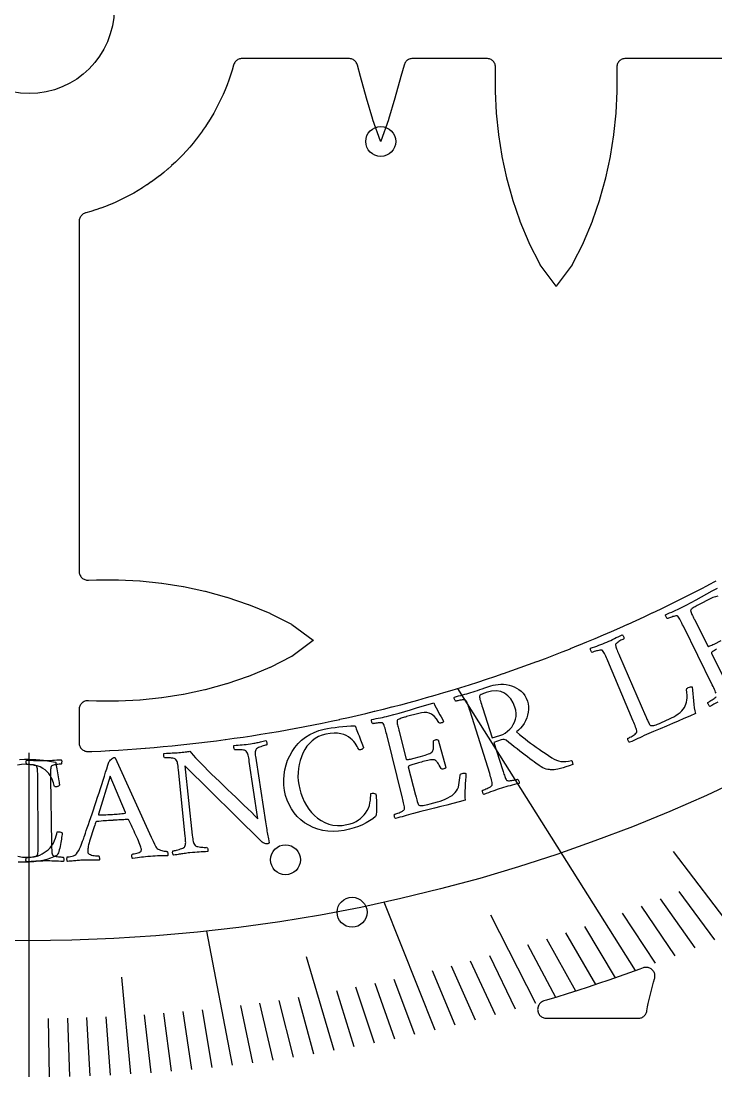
# Model space of a CAD drawing. Header units: millimetres. Extents: x -70 to 70, y -70 to 70.
# Drawn here: x -0.23 to 19.32, y -30.08 to -0.35 of the extents above; entities that cross this region are included whole.
import ezdxf

# ---------------------------------------------------------------- set-up
doc = ezdxf.new("R2010")
doc.units = ezdxf.units.MM
for name, color, linetype in [('CUT_INNER', 6, 'Continuous'), ('ENGRAVE', 7, 'Continuous'), ('ENGRAVE_FINE', 8, 'Continuous'), ('TEXT', 5, 'Continuous')]:
    doc.layers.add(name, color=color, linetype=linetype)

msp = doc.modelspace()

# ---------------------------------------------------------------- linework, layer by layer
at = {"layer": 'CUT_INNER'}
msp.add_lwpolyline([(34.499, -1.404), (16.7834, -1.404), (16.7581, -1.4053), (16.7332, -1.4091), (16.7087, -1.4154), (16.685, -1.4242), (16.6623, -1.4353), (16.6408, -1.4486), (16.6208, -1.464), (16.6025, -1.4814), (16.586, -1.5005), (16.5715, -1.5212), (16.5592, -1.5433), (16.5492, -1.5665), (16.5415, -1.5906), (16.5364, -1.6153), (16.5337, -1.6404), (16.5336, -1.6657), (16.5359, -1.715), (16.5361, -1.7207), (16.5366, -2.3252), (16.5364, -2.3314), (16.507, -2.9355), (16.5065, -2.942), (16.4456, -3.5458), (16.4447, -3.5525), (16.3504, -4.1561), (16.3491, -4.163), (16.2199, -4.7665), (16.2182, -4.7735), (16.0523, -5.3769), (16.0501, -5.384), (15.8448, -5.9871), (15.842, -5.9946), (15.5928, -6.5969), (15.5887, -6.6057), (15.2835, -7.2071), (15.2809, -7.2117), (15.278, -7.216), (14.8329, -7.8173), (14.8293, -7.8217), (14.8256, -7.8173), (14.3806, -7.216), (14.3776, -7.2117), (14.3751, -7.2071), (14.0698, -6.6057), (14.0657, -6.5969), (13.8165, -5.9946), (13.8137, -5.9871), (13.6084, -5.384), (13.6063, -5.3769), (13.4403, -4.7735), (13.4386, -4.7665), (13.3094, -4.163), (13.3081, -4.1561), (13.2138, -3.5525), (13.213, -3.5458), (13.152, -2.942), (13.1515, -2.9355), (13.1221, -2.3314), (13.122, -2.3252), (13.1224, -1.7207), (13.1226, -1.715), (13.1249, -1.6657), (13.1248, -1.6404), (13.1222, -1.6153), (13.117, -1.5906), (13.1094, -1.5665), (13.0993, -1.5433), (13.087, -1.5212), (13.0725, -1.5005), (13.056, -1.4814), (13.0377, -1.464), (13.0177, -1.4486), (12.9962, -1.4353), (12.9735, -1.4242), (12.9498, -1.4154), (12.9254, -1.4091), (12.9004, -1.4053), (12.8752, -1.404), (10.7908, -1.404), (10.7658, -1.4053), (10.741, -1.409), (10.7167, -1.4152), (10.6932, -1.4238), (10.6706, -1.4348), (10.6493, -1.4479), (10.6294, -1.4631), (10.6111, -1.4802), (10.5946, -1.4991), (10.5801, -1.5195), (10.5677, -1.5412), (10.5575, -1.5641), (10.5497, -1.5879), (10.4621, -1.9074), (10.2902, -2.518), (10.2899, -2.5193), (10.1123, -3.1255), (10.1099, -3.1326), (9.894, -3.7335), (9.8918, -3.7387), (9.8897, -3.7335), (9.6737, -3.1326), (9.6714, -3.1255), (9.4938, -2.5193), (9.4934, -2.518), (9.322, -1.909), (9.234, -1.5879), (9.2262, -1.5641), (9.216, -1.5412), (9.2036, -1.5195), (9.1891, -1.4991), (9.1726, -1.4802), (9.1543, -1.4631), (9.1344, -1.4479), (9.113, -1.4348), (9.0905, -1.4238), (9.067, -1.4152), (9.0427, -1.409), (9.0179, -1.4053), (8.9929, -1.404), (5.9929, -1.404), (5.9679, -1.4053), (5.9431, -1.409), (5.9189, -1.4152), (5.8954, -1.4238), (5.8728, -1.4347), (5.8515, -1.4479), (5.8316, -1.463), (5.8133, -1.4801), (5.7968, -1.499), (5.7822, -1.5194), (5.7698, -1.5411), (5.7597, -1.564), (5.7518, -1.5878), (5.7504, -1.5932), (5.7105, -1.7307), (5.7096, -1.7336), (5.6663, -1.8703), (5.6653, -1.8732), (5.6187, -2.0088), (5.6177, -2.0117), (5.5677, -2.1461), (5.5666, -2.1489), (5.5134, -2.282), (5.5122, -2.2849), (5.4557, -2.4167), (5.4545, -2.4195), (5.3947, -2.5498), (5.3934, -2.5526), (5.3305, -2.6815), (5.3292, -2.6842), (5.2631, -2.8115), (5.2617, -2.8142), (5.1925, -2.9398), (5.191, -2.9424), (5.1188, -3.0663), (5.1173, -3.069), (5.042, -3.191), (5.0404, -3.1936), (4.9622, -3.3138), (4.9605, -3.3164), (4.8794, -3.4346), (4.8776, -3.4371), (4.7936, -3.5533), (4.7918, -3.5558), (4.705, -3.6699), (4.7031, -3.6723), (4.6135, -3.7842), (4.6116, -3.7866), (4.5193, -3.8963), (4.5172, -3.8986), (4.4223, -4.006), (4.4202, -4.0083), (4.3226, -4.1134), (4.3205, -4.1156), (4.2204, -4.2182), (4.2182, -4.2204), (4.1156, -4.3205), (4.1134, -4.3226), (4.0083, -4.4202), (4.006, -4.4223), (3.8986, -4.5172), (3.8963, -4.5193), (3.7866, -4.6116), (3.7842, -4.6135), (3.6723, -4.7031), (3.6699, -4.705), (3.5558, -4.7918), (3.5533, -4.7936), (3.4371, -4.8776), (3.4346, -4.8794), (3.3164, -4.9605), (3.3138, -4.9622), (3.1936, -5.0404), (3.191, -5.042), (3.069, -5.1173), (3.0663, -5.1188), (2.9424, -5.191), (2.9398, -5.1925), (2.8142, -5.2617), (2.8115, -5.2631), (2.6842, -5.3292), (2.6815, -5.3305), (2.5526, -5.3934), (2.5498, -5.3947), (2.4195, -5.4545), (2.4167, -5.4557), (2.2849, -5.5122), (2.282, -5.5134), (2.1489, -5.5666), (2.1461, -5.5677), (2.0117, -5.6177), (2.0088, -5.6187), (1.8732, -5.6653), (1.8703, -5.6663), (1.7336, -5.7096), (1.7307, -5.7105), (1.5929, -5.7504), (1.5885, -5.7517), (1.5885, -5.7517), (1.5662, -5.7588), (1.5431, -5.7689), (1.521, -5.7812), (1.5004, -5.7957), (1.4813, -5.8122), (1.4639, -5.8305), (1.4485, -5.8505), (1.4352, -5.872), (1.4241, -5.8946), (1.4154, -5.9183), (1.4091, -5.9427), (1.4053, -5.9677), (1.404, -5.9929), (1.404, -15.8444), (1.4053, -15.8696), (1.4091, -15.8946), (1.4154, -15.9191), (1.4242, -15.9428), (1.4353, -15.9655), (1.4486, -15.9869), (1.464, -16.0069), (1.4814, -16.0253), (1.5005, -16.0418), (1.5212, -16.0563), (1.5433, -16.0686), (1.5665, -16.0786), (1.5906, -16.0862), (1.6153, -16.0914), (1.6404, -16.094), (1.6657, -16.0941), (1.8925, -16.0835), (1.8983, -16.0834), (2.5028, -16.0829), (2.5089, -16.0831), (3.113, -16.1124), (3.1195, -16.1129), (3.7234, -16.1739), (3.7301, -16.1748), (4.3337, -16.2691), (4.3406, -16.2703), (4.9441, -16.3995), (4.9511, -16.4012), (5.5544, -16.5672), (5.5616, -16.5694), (6.1647, -16.7747), (6.1722, -16.7775), (6.7744, -17.0267), (6.7832, -17.0307), (7.3847, -17.336), (7.3892, -17.3386), (7.3935, -17.3415), (7.9948, -17.7865), (7.9993, -17.7902), (7.9948, -17.7939), (7.3935, -18.2389), (7.3892, -18.2418), (7.3847, -18.2444), (6.7832, -18.5497), (6.7744, -18.5537), (6.1722, -18.8029), (6.1647, -18.8057), (5.5616, -19.011), (5.5544, -19.0132), (4.9511, -19.1792), (4.9441, -19.1809), (4.3406, -19.3101), (4.3337, -19.3113), (3.7301, -19.4056), (3.7234, -19.4065), (3.1195, -19.4675), (3.113, -19.468), (2.5089, -19.4973), (2.5028, -19.4975), (1.8983, -19.497), (1.8925, -19.4969), (1.6657, -19.4863), (1.6404, -19.4864), (1.6153, -19.489), (1.5906, -19.4942), (1.5665, -19.5018), (1.5433, -19.5118), (1.5212, -19.5241), (1.5005, -19.5386), (1.4814, -19.5551), (1.464, -19.5735), (1.4486, -19.5935), (1.4353, -19.6149), (1.4242, -19.6376), (1.4154, -19.6613), (1.4091, -19.6858), (1.4053, -19.7108), (1.404, -19.736), (1.404, -20.6701), (1.4053, -20.6952), (1.409, -20.72), (1.4153, -20.7444), (1.424, -20.768), (1.435, -20.7906), (1.4482, -20.812), (1.4635, -20.832), (1.4808, -20.8503), (1.4998, -20.8668), (1.5203, -20.8813), (1.5422, -20.8937), (1.5653, -20.9038), (1.5892, -20.9115), (1.6138, -20.9168), (1.6388, -20.9196), (1.664, -20.9199), (1.7603, -20.916), (1.7618, -20.9159), (2.0117, -20.9044), (2.0132, -20.9044), (2.263, -20.8913), (2.2645, -20.8912), (2.5142, -20.8767), (2.5158, -20.8766), (2.7654, -20.8605), (2.7669, -20.8604), (3.0164, -20.8427), (3.0179, -20.8426), (3.2673, -20.8235), (3.2689, -20.8233), (3.5181, -20.8026), (3.5196, -20.8025), (3.7688, -20.7803), (3.7703, -20.7801), (4.0193, -20.7564), (4.0208, -20.7562), (4.2697, -20.731), (4.2712, -20.7308), (4.5199, -20.704), (4.5214, -20.7038), (4.7699, -20.6755), (4.7714, -20.6753), (5.0198, -20.6455), (5.0213, -20.6453), (5.2694, -20.6139), (5.271, -20.6137), (5.5189, -20.5808), (5.5204, -20.5806), (5.7682, -20.5462), (5.7697, -20.5459), (6.0172, -20.51), (6.0187, -20.5098), (6.2661, -20.4723), (6.2676, -20.4721), (6.5146, -20.4331), (6.5161, -20.4329), (6.763, -20.3924), (6.7645, -20.3921), (7.0111, -20.3501), (7.0126, -20.3499), (7.2589, -20.3063), (7.2604, -20.3061), (7.5064, -20.261), (7.5079, -20.2608), (7.7537, -20.2142), (7.7552, -20.2139), (8.0007, -20.1659), (8.0022, -20.1656), (8.2473, -20.116), (8.2488, -20.1157), (8.4937, -20.0647), (8.4952, -20.0644), (8.7397, -20.0118), (8.7412, -20.0115), (8.9854, -19.9574), (8.9869, -19.9571), (9.2308, -19.9015), (9.2323, -19.9012), (9.4758, -19.8441), (9.4773, -19.8438), (9.7205, -19.7853), (9.722, -19.7849), (9.9648, -19.7249), (9.9663, -19.7245), (10.2087, -19.663), (10.2102, -19.6626), (10.4523, -19.5996), (10.4538, -19.5992), (10.6954, -19.5347), (10.6969, -19.5343), (10.9382, -19.4683), (10.9397, -19.4679), (11.1805, -19.4005), (11.182, -19.4), (11.4224, -19.3311), (11.4239, -19.3307), (11.6639, -19.2603), (11.6654, -19.2599), (11.905, -19.188), (11.9064, -19.1875), (12.1456, -19.1142), (12.147, -19.1137), (12.3857, -19.0389), (12.3872, -19.0385), (12.6254, -18.9622), (12.6268, -18.9617), (12.8646, -18.884), (12.866, -18.8835), (13.1033, -18.8043), (13.1048, -18.8038), (13.3415, -18.7232), (13.343, -18.7227), (13.5792, -18.6406), (13.5807, -18.6401), (13.8164, -18.5566), (13.8179, -18.556), (14.0531, -18.4711), (14.0546, -18.4705), (14.2893, -18.3841), (14.2907, -18.3836), (14.5249, -18.2957), (14.5263, -18.2952), (14.76, -18.2059), (14.7614, -18.2053), (14.9945, -18.1146), (14.9959, -18.114), (15.2285, -18.0218), (15.2299, -18.0213), (15.4618, -17.9277), (15.4633, -17.9271), (15.6946, -17.8321), (15.696, -17.8315), (15.9268, -17.7351), (15.9283, -17.7345), (16.1584, -17.6367), (16.1599, -17.636), (16.3894, -17.5368), (16.3909, -17.5362), (16.6198, -17.4355), (16.6212, -17.4349), (16.8496, -17.3328), (16.851, -17.3322), (17.0787, -17.2287), (17.0801, -17.2281), (17.3072, -17.1233), (17.3086, -17.1226), (17.535, -17.0164), (17.5364, -17.0157), (17.7622, -16.9081), (17.7636, -16.9074), (17.9887, -16.7984), (17.9901, -16.7977), (18.2145, -16.6873), (18.2159, -16.6866), (18.4396, -16.5749), (18.441, -16.5742), (18.6641, -16.461), (18.6654, -16.4603), (18.8878, -16.3458), (18.8892, -16.3451), (19.1108, -16.2292), (19.1122, -16.2285), (19.3331, -16.1113)], dxfattribs=at)
msp.add_lwpolyline([(14.4625, -27.9498), (14.4403, -27.9602), (14.4192, -27.9728), (14.3994, -27.9873), (14.3812, -28.0038), (14.3647, -28.0219), (14.35, -28.0416), (14.3373, -28.0627), (14.3268, -28.0849), (14.3184, -28.108), (14.3124, -28.1318), (14.3088, -28.1561), (14.3075, -28.1806), (14.3087, -28.2051), (14.3123, -28.2294), (14.3182, -28.2532), (14.3265, -28.2764), (14.3369, -28.2986), (14.3495, -28.3197), (14.3641, -28.3394), (14.3806, -28.3576), (14.3988, -28.3741), (14.4185, -28.3888), (14.4396, -28.4014), (14.4618, -28.4119), (14.4849, -28.4202), (14.5087, -28.4262), (14.533, -28.4298), (14.5575, -28.431), (17.1376, -28.431), (17.1612, -28.4299), (17.1847, -28.4265), (17.2078, -28.4209), (17.2302, -28.4132), (17.2518, -28.4034), (17.2723, -28.3916), (17.2917, -28.3778), (17.3096, -28.3623), (17.3261, -28.3452), (17.3408, -28.3266), (17.3537, -28.3067), (17.3646, -28.2857), (17.3735, -28.2637), (17.3803, -28.241), (17.3848, -28.2177), (17.4008, -28.1102), (17.4018, -28.1042), (17.4195, -28.0156), (17.4208, -28.0096), (17.57, -27.4142), (17.5716, -27.4082), (17.5987, -27.3189), (17.5986, -27.3188), (17.6039, -27.2997), (17.608, -27.2757), (17.6099, -27.2514), (17.6093, -27.2271), (17.6064, -27.2029), (17.6012, -27.1791), (17.5936, -27.1559), (17.5839, -27.1336), (17.572, -27.1123), (17.5581, -27.0923), (17.5423, -27.0737), (17.5248, -27.0568), (17.5057, -27.0417), (17.4852, -27.0284), (17.4636, -27.0173), (17.4409, -27.0083), (17.4175, -27.0015), (17.3935, -26.9971), (17.3693, -26.995), (17.3449, -26.9953), (17.3207, -26.9979), (17.2968, -27.0029), (17.2736, -27.0102), (17.1817, -27.044), (16.8923, -27.1486), (16.6024, -27.2513), (16.3117, -27.3523), (16.0205, -27.4515), (15.7287, -27.5489), (15.4363, -27.6445), (15.1433, -27.7383), (14.8497, -27.8304), (14.5556, -27.9206), (14.4857, -27.9415)], close=True, dxfattribs=at)
msp.add_circle((0, 0), 2.39, dxfattribs=at)
at = {"layer": 'ENGRAVE'}
for points in [[(17.0638, -27.0869), (12.0583, -19.1412)], [(0, -30.0798), (0, -20.9538)], [(11.4223, -28.7614), (9.9906, -25.1563)], [(5.7242, -29.752), (4.9978, -25.9764)]]:
    msp.add_lwpolyline(points, dxfattribs=at)
for centre, radius in [((0, 20.0601), 46.307), ((9.8918, -3.7395), 0.4212), ((7.2118, -23.9662), 0.4212), ((9.0852, -25.4437), 0.4212)]:
    msp.add_circle(centre, radius, dxfattribs=at)
at = {"layer": 'ENGRAVE_FINE'}
for points in [[(19.8513, -25.9827), (18.1347, -23.7359)], [(19.296, -26.2181), (18.2927, -24.8549)], [(18.7395, -26.4462), (17.7624, -25.0673)], [(14.2524, -28.0115), (12.9886, -25.5278)], [(17.6234, -26.8806), (16.6995, -25.4713)], [(18.182, -26.667), (17.2313, -25.2727)], [(16.5032, -27.286), (15.6336, -25.8482)], [(15.9418, -27.478), (15.0997, -26.0266)], [(14.8163, -27.8407), (14.0301, -26.3634)], [(15.3794, -27.6629), (14.5652, -26.1983)], [(8.5782, -29.3405), (7.8048, -26.6951)], [(13.6877, -28.1753), (12.9583, -26.6739)], [(12.5562, -28.4822), (11.8845, -26.9584)], [(13.1223, -28.3322), (12.4216, -26.8194)], [(2.8637, -29.998), (2.6033, -27.2705)], [(10.8545, -28.8908), (10.2707, -27.3371)], [(11.9896, -28.6252), (11.347, -27.091)], [(9.7173, -29.1292), (9.1931, -27.5578)], [(10.2861, -29.0134), (9.7321, -27.4506)], [(7.4376, -29.5251), (7.0343, -27.9243)], [(8.0081, -29.4362), (7.5744, -27.842)], [(9.148, -29.2382), (8.6538, -27.6588)], [(5.1525, -29.8144), (4.8721, -28.1918)], [(6.2956, -29.683), (5.9536, -28.0703)], [(6.8668, -29.6074), (6.4941, -28.0004)], [(0.5728, -30.0765), (0.5415, -28.4341)], [(1.1456, -30.0667), (1.0831, -28.425)], [(1.7184, -30.0504), (1.6246, -28.4099)], [(2.2911, -30.0274), (2.166, -28.3887)], [(3.4361, -29.9619), (3.2488, -28.3282)], [(4.0084, -29.9193), (3.79, -28.2888)], [(4.5805, -29.8701), (4.3311, -28.2433)]]:
    msp.add_lwpolyline(points, dxfattribs=at)
at = {"layer": 'TEXT'}
for points in [[(19.3285, -19.2772), (19.3162, -19.2429), (19.3004, -19.2061), (19.2824, -19.1673), (19.2634, -19.1271), (19.2435, -19.0856), (19.2225, -19.0426), (18.4102, -17.3901), (18.3889, -17.3472), (18.3681, -17.3057), (18.3476, -17.2655), (18.3274, -17.2266), (18.3076, -17.1907), (18.2879, -17.1593), (18.2683, -17.1325), (18.249, -17.1102), (18.2384, -17.1015), (18.2222, -17.0975), (18.2003, -17.0981), (18.1727, -17.1033), (18.1421, -17.1113), (18.1112, -17.1204), (18.0799, -17.1306), (18.0482, -17.1418), (18.0189, -17.1528), (17.9947, -17.1622), (17.9757, -17.17), (17.9617, -17.1763), (17.952, -17.1693), (17.9421, -17.1588), (17.932, -17.1447), (17.9216, -17.127), (17.9128, -17.1086), (17.9076, -17.0921), (17.906, -17.0775), (17.908, -17.0649), (17.9656, -17.0397), (18.0229, -17.0148), (18.0797, -16.9904), (18.1362, -16.9663), (18.192, -16.9421), (18.247, -16.9174), (18.3011, -16.892), (18.3543, -16.8661), (18.3543, -16.8661), (18.4872, -16.7988), (18.6256, -16.7262), (18.7696, -16.6483), (18.919, -16.565), (19.0704, -16.4799), (19.2204, -16.3966), (19.3689, -16.3151)], [(19.3808, -16.5478), (19.3092, -16.5606), (19.2372, -16.5836), (19.1645, -16.6167), (18.8492, -16.7797), (18.8356, -16.7868), (18.8175, -16.7965), (18.7947, -16.8089), (18.7674, -16.8239), (18.7384, -16.8403), (18.7108, -16.857), (18.6844, -16.8739), (18.6593, -16.891), (18.6381, -16.9076), (18.6233, -16.9228), (18.6148, -16.9366), (18.6128, -16.9491), (18.6184, -16.9729), (18.6267, -16.999), (18.6376, -17.0275), (18.6511, -17.0583), (18.6663, -17.0906), (18.6819, -17.1232), (18.6981, -17.1561), (18.7147, -17.1895), (18.7212, -17.2026), (18.7271, -17.2142), (18.7321, -17.2243), (18.7365, -17.2329), (19.0973, -17.951), (19.104, -17.9566), (19.1163, -17.9575), (19.1342, -17.9538), (19.1577, -17.9454), (19.1845, -17.934), (19.2125, -17.9214), (19.2417, -17.9075), (19.2721, -17.8924), (19.4695, -17.7915)], [(19.3392, -18.0391), (19.3089, -18.056), (19.2809, -18.0724), (19.2554, -18.088), (19.2323, -18.1031), (19.2137, -18.1172), (19.2019, -18.1301), (19.1968, -18.1418), (19.1984, -18.1523), (19.5671, -18.8862)], [(19.3769, -19.5301), (19.3231, -19.5596), (19.2678, -19.5888), (19.2112, -19.6177), (19.1531, -19.6462), (19.1416, -19.6401), (19.1309, -19.6299), (19.1211, -19.6157), (19.1121, -19.5973), (19.1049, -19.5782), (19.1003, -19.5613), (19.0985, -19.5469), (19.0994, -19.5348), (19.1139, -19.5274), (19.133, -19.5167), (19.1569, -19.5029), (19.1854, -19.4859), (19.2156, -19.4668), (19.2443, -19.4468), (19.2718, -19.4259), (19.2978, -19.4041), (19.3196, -19.3833), (19.3343, -19.3653)], [(-0.2765, -21.1427), (-0.128, -21.1361), (-0.128, -21.1361), (-0.0259, -21.1374), (0.0786, -21.1407), (0.1855, -21.1458), (0.2948, -21.1529), (0.4058, -21.163), (0.5176, -21.1772), (0.6304, -21.1955), (0.7442, -21.2179), (0.7452, -21.2236), (0.7483, -21.2405), (0.7534, -21.2687), (0.7606, -21.3082), (0.769, -21.3552), (0.7778, -21.4061), (0.7869, -21.4609), (0.7964, -21.5195), (0.8059, -21.5787), (0.8151, -21.6351), (0.824, -21.6887), (0.8326, -21.7396), (0.84, -21.7841), (0.8454, -21.8183), (0.8487, -21.8424), (0.8499, -21.8563), (0.8501, -21.8652), (0.846, -21.8741), (0.8376, -21.8831), (0.8249, -21.8922), (0.8098, -21.9002), (0.7941, -21.906), (0.7778, -21.9096), (0.761, -21.911), (0.7465, -21.9105), (0.7331, -21.9082), (0.7207, -21.9043), (0.7093, -21.8987), (0.7031, -21.8712), (0.6939, -21.8371), (0.6816, -21.7965), (0.6662, -21.7492), (0.6462, -21.6982), (0.6199, -21.6462), (0.5872, -21.5931), (0.5482, -21.539), (0.5015, -21.4864), (0.4457, -21.4381), (0.3808, -21.3939), (0.3068, -21.3538), (0.2221, -21.3205), (0.1248, -21.2968), (0.015, -21.2825), (-0.1074, -21.2775), (-0.2187, -21.2838), (-0.3249, -21.3034)], [(-0.3153, -23.8658), (-0.1858, -23.8885), (-0.0468, -23.8962), (0.0503, -23.8923), (0.1399, -23.8805), (0.2218, -23.8609), (0.2961, -23.8334), (0.3634, -23.8006), (0.4248, -23.765), (0.4802, -23.7266), (0.5296, -23.6855), (0.5891, -23.6256), (0.6395, -23.5625), (0.6807, -23.4962), (0.713, -23.4267), (0.7384, -23.3578), (0.7595, -23.2934), (0.7761, -23.2335), (0.7884, -23.1781), (0.825, -23.1763), (0.8602, -23.1811), (0.8938, -23.1926), (0.926, -23.2107), (0.9254, -23.23), (0.9231, -23.2571), (0.919, -23.292), (0.9131, -23.3346), (0.9059, -23.3821), (0.8979, -23.4316), (0.8891, -23.4829), (0.8795, -23.5363), (0.8691, -23.5891), (0.8581, -23.6388), (0.8465, -23.6856), (0.8342, -23.7293), (0.8218, -23.7676), (0.8098, -23.7982), (0.7981, -23.8211), (0.7869, -23.8362), (0.6949, -23.8833), (0.5965, -23.9242), (0.4916, -23.9589), (0.3803, -23.9873), (0.261, -24.0094), (0.1319, -24.0252), (-0.0068, -24.0345), (-0.1551, -24.0372), (-0.3137, -24.0294)]]:
    msp.add_lwpolyline(points, dxfattribs=at)
for points in [[(17.3451, -19.9109), (17.3471, -19.9154), (17.3495, -19.921), (17.3524, -19.9276), (17.3557, -19.9352), (17.3642, -19.9548), (17.3739, -19.9772), (17.3848, -20.0024), (17.397, -20.0304), (17.4097, -20.059), (17.4224, -20.0861), (17.435, -20.1118), (17.4477, -20.1359), (17.4597, -20.1566), (17.4705, -20.1717), (17.4802, -20.1814), (17.4887, -20.1855), (17.516, -20.1888), (17.5443, -20.1884), (17.5738, -20.1841), (17.6044, -20.176), (17.6395, -20.1638), (17.6829, -20.147), (17.7343, -20.1257), (17.7938, -20.0999), (18.019, -19.9993), (18.0769, -19.9712), (18.1361, -19.9385), (18.1966, -19.9012), (18.2583, -19.8593), (18.3162, -19.8146), (18.3655, -19.7693), (18.406, -19.7234), (18.4379, -19.6768), (18.4605, -19.6316), (18.4795, -19.582), (18.4948, -19.528), (18.5063, -19.4696), (18.5133, -19.4053), (18.5146, -19.334), (18.5104, -19.2555), (18.5005, -19.1698), (18.502, -19.1563), (18.51, -19.1433), (18.5244, -19.131), (18.5452, -19.1194), (18.5789, -19.1052), (18.608, -19.0969), (18.6326, -19.0944), (18.6525, -19.0977), (18.6624, -19.1924), (18.6721, -19.2901), (18.6816, -19.391), (18.6909, -19.495), (18.7013, -19.596), (18.7144, -19.6878), (18.7301, -19.7703), (18.7486, -19.8437), (18.5875, -19.9183), (18.4262, -19.9911), (18.2647, -20.062), (18.1029, -20.131), (17.936, -20.2015), (17.759, -20.2769), (17.5718, -20.357), (17.3744, -20.4417), (17.306, -20.4714), (17.2415, -20.5002), (17.181, -20.5281), (17.1243, -20.5552), (17.0689, -20.5817), (17.0122, -20.6077), (16.954, -20.6334), (16.8944, -20.6586), (16.8832, -20.6519), (16.8731, -20.6411), (16.8641, -20.6263), (16.8562, -20.6075), (16.85, -20.5879), (16.8465, -20.5709), (16.8454, -20.5564), (16.847, -20.5444), (16.8619, -20.5378), (16.8816, -20.5282), (16.9062, -20.5157), (16.9356, -20.5003), (16.9668, -20.4829), (16.9967, -20.4646), (17.0252, -20.4453), (17.0524, -20.425), (17.0753, -20.4055), (17.0911, -20.3883), (17.0996, -20.3736), (17.101, -20.3614), (17.0972, -20.3321), (17.0902, -20.3), (17.0798, -20.2651), (17.0661, -20.2275), (17.0504, -20.1877), (17.0337, -20.1465), (17.0161, -20.1039), (16.9976, -20.0599), (16.2792, -18.3644), (16.2604, -18.3203), (16.2419, -18.2777), (16.2237, -18.2364), (16.2058, -18.1965), (16.188, -18.1595), (16.1701, -18.1271), (16.1521, -18.0992), (16.134, -18.0758), (16.124, -18.0666), (16.108, -18.0617), (16.0861, -18.061), (16.0582, -18.0647), (16.0272, -18.071), (15.9958, -18.0783), (15.964, -18.0867), (15.9318, -18.0962), (15.9019, -18.1055), (15.8773, -18.1135), (15.8578, -18.1202), (15.8435, -18.1257), (15.8342, -18.1182), (15.8249, -18.1071), (15.8156, -18.0925), (15.8062, -18.0743), (15.7985, -18.0554), (15.7942, -18.0386), (15.7934, -18.024), (15.7961, -18.0115), (15.8551, -17.9896), (15.9136, -17.9679), (15.9717, -17.9467), (16.0294, -17.9258), (16.0866, -17.9048), (16.1428, -17.8832), (16.1983, -17.8609), (16.2529, -17.838), (16.3084, -17.8137), (16.3629, -17.7888), (16.4163, -17.7634), (16.4686, -17.7375), (16.5209, -17.7112), (16.5746, -17.6845), (16.6295, -17.6575), (16.6857, -17.6301), (16.6966, -17.6368), (16.7066, -17.6474), (16.7158, -17.6621), (16.7242, -17.6807), (16.7309, -17.7), (16.7351, -17.7169), (16.7367, -17.7313), (16.7358, -17.7432), (16.7219, -17.7497), (16.7036, -17.7592), (16.6808, -17.7715), (16.6535, -17.7867), (16.6245, -17.8035), (16.5969, -17.8206), (16.5705, -17.838), (16.5454, -17.8558), (16.5242, -17.8732), (16.5094, -17.8895), (16.5011, -17.9049), (16.4993, -17.9192), (16.5035, -17.9432), (16.5103, -17.9698), (16.5196, -17.9989), (16.5314, -18.0304), (16.545, -18.064), (16.5594, -18.0989), (16.5748, -18.1353), (16.591, -18.173), (16.5936, -18.1791), (16.5963, -18.1852), (16.5989, -18.1913), (16.6015, -18.1974), (16.6042, -18.2034), (16.6068, -18.2095), (16.6095, -18.2156), (16.6121, -18.2217)], [(12.9863, -19.0685), (13.0536, -19.0493), (13.1239, -19.0354), (13.1971, -19.0268), (13.2732, -19.0234), (13.3504, -19.0257), (13.4267, -19.034), (13.5021, -19.0483), (13.5766, -19.0687), (13.6489, -19.0957), (13.7174, -19.1301), (13.7822, -19.1719), (13.8433, -19.221), (13.899, -19.2782), (13.9477, -19.344), (13.9894, -19.4184), (14.0239, -19.5014), (14.0446, -19.5755), (14.055, -19.652), (14.0551, -19.731), (14.0449, -19.8125), (14.0258, -19.8941), (13.9994, -19.9735), (13.9659, -20.0507), (13.925, -20.1257), (13.8785, -20.196), (13.828, -20.2595), (13.7736, -20.3161), (13.7152, -20.3656), (13.7984, -20.4356), (13.8794, -20.5021), (13.9584, -20.5652), (14.0352, -20.6249), (14.1115, -20.6824), (14.189, -20.7393), (14.2675, -20.7953), (14.3472, -20.8506), (14.4298, -20.9069), (14.5171, -20.9658), (14.6091, -21.0273), (14.7059, -21.0914), (14.7705, -21.1298), (14.8344, -21.1602), (14.8976, -21.1826), (14.9601, -21.197), (15.0253, -21.2029), (15.0966, -21.2001), (15.174, -21.1885), (15.2575, -21.168), (15.2681, -21.1755), (15.2769, -21.1879), (15.2838, -21.205), (15.2889, -21.227), (15.2926, -21.2489), (15.295, -21.2659), (15.2962, -21.2781), (15.2962, -21.2855), (15.1968, -21.3211), (15.1053, -21.3515), (15.0218, -21.3767), (14.9464, -21.3968), (14.8795, -21.4122), (14.8215, -21.4234), (14.7726, -21.4305), (14.7326, -21.4334), (14.7059, -21.4322), (14.6742, -21.4301), (14.6374, -21.4271), (14.5956, -21.4233), (14.5503, -21.4154), (14.5031, -21.4002), (14.454, -21.3777), (14.403, -21.348), (14.3805, -21.3327), (14.3501, -21.3114), (14.3117, -21.2842), (14.2653, -21.2508), (14.2125, -21.2124), (14.1549, -21.1698), (14.0924, -21.1229), (14.0251, -21.0718), (13.9543, -21.0177), (13.8812, -20.9616), (13.806, -20.9035), (13.7285, -20.8435), (13.6507, -20.7827), (13.5744, -20.7222), (13.4995, -20.662), (13.4261, -20.6021), (13.3986, -20.5868), (13.366, -20.5801), (13.3281, -20.5821), (13.2851, -20.5927), (13.0732, -20.6613), (13.3189, -21.4265), (13.3209, -21.4328), (13.3229, -21.4391), (13.3249, -21.4454), (13.327, -21.4517), (13.329, -21.458), (13.331, -21.4643), (13.333, -21.4707), (13.3351, -21.477), (13.3477, -21.5159), (13.36, -21.553), (13.3721, -21.5881), (13.3837, -21.6213), (13.3955, -21.6519), (13.4076, -21.6792), (13.4202, -21.7031), (13.4331, -21.7237), (13.4439, -21.7316), (13.4609, -21.7368), (13.4841, -21.7395), (13.5136, -21.7396), (13.5465, -21.7375), (13.58, -21.7337), (13.6142, -21.7282), (13.6491, -21.7211), (13.6814, -21.7135), (13.7082, -21.7069), (13.7294, -21.7013), (13.745, -21.6966), (13.754, -21.7047), (13.7627, -21.7163), (13.7711, -21.7316), (13.7792, -21.7504), (13.7855, -21.7698), (13.7883, -21.7869), (13.7877, -21.8017), (13.7836, -21.814), (13.7188, -21.8308), (13.6554, -21.8473), (13.5934, -21.8635), (13.5328, -21.8795), (13.4726, -21.8958), (13.4119, -21.9131), (13.3506, -21.9314), (13.2887, -21.9506), (13.2284, -21.97), (13.1679, -21.9903), (13.1071, -22.0115), (13.0459, -22.0335), (12.9843, -22.0562), (12.9222, -22.0792), (12.8597, -22.1025), (12.7966, -22.1261), (12.7861, -22.1183), (12.7772, -22.1066), (12.7696, -22.091), (12.7636, -22.0715), (12.7594, -22.0515), (12.7575, -22.0342), (12.758, -22.0196), (12.7607, -22.0078), (12.7761, -22.0027), (12.7967, -21.9951), (12.8224, -21.9852), (12.8532, -21.9727), (12.886, -21.9585), (12.9175, -21.9432), (12.9478, -21.9268), (12.9769, -21.9093), (13.0016, -21.8921), (13.019, -21.8766), (13.0289, -21.8628), (13.0315, -21.8507), (13.0307, -21.8212), (13.0268, -21.7886), (13.0199, -21.7529), (13.01, -21.7141), (12.9982, -21.6729), (12.9857, -21.6303), (12.9724, -21.5862), (12.9583, -21.5405), (12.4066, -19.7837), (12.3923, -19.738), (12.378, -19.6938), (12.364, -19.6509), (12.3501, -19.6094), (12.336, -19.5708), (12.3214, -19.5368), (12.3063, -19.5073), (12.2906, -19.4822), (12.2815, -19.4721), (12.2661, -19.4656), (12.2443, -19.4628), (12.2163, -19.4637), (12.1849, -19.4668), (12.1533, -19.4709), (12.1215, -19.476), (12.0893, -19.4819), (12.0596, -19.4879), (12.0349, -19.4933), (12.0152, -19.498), (12.0006, -19.502), (11.9921, -19.4936), (11.9839, -19.4817), (11.9761, -19.4662), (11.9685, -19.4471), (11.9627, -19.4275), (11.9602, -19.4104), (11.9608, -19.3958), (11.9647, -19.3837), (12.0254, -19.3677), (12.0854, -19.3521), (12.1447, -19.3368), (12.2033, -19.3221), (12.2614, -19.3071), (12.3189, -19.2913), (12.3759, -19.2747), (12.4323, -19.2573), (12.4916, -19.2382), (12.5529, -19.2178), (12.6162, -19.1961), (12.6816, -19.173), (12.7505, -19.1486), (12.8242, -19.1231), (12.9028, -19.0964), (12.9863, -19.0685)], [(13.6687, -19.6676), (13.616, -19.543), (13.5502, -19.4363), (13.4713, -19.3475), (13.3793, -19.2765), (13.273, -19.2289), (13.1508, -19.2103), (13.0126, -19.2206), (12.8583, -19.2595), (12.8379, -19.2664), (12.8129, -19.2754), (12.7834, -19.2865), (12.7492, -19.2996), (12.7171, -19.3141), (12.6938, -19.3291), (12.6793, -19.3448), (12.6736, -19.3612), (12.6735, -19.3857), (12.6773, -19.4162), (12.685, -19.4527), (12.6966, -19.4952), (12.7103, -19.5408), (12.7243, -19.5866), (12.7386, -19.6326), (12.7533, -19.6788), (13.0327, -20.5352), (13.248, -20.4654), (13.3242, -20.4353), (13.3955, -20.3966), (13.4618, -20.3491), (13.5231, -20.293), (13.5774, -20.2299), (13.6226, -20.1616), (13.6587, -20.0881), (13.6857, -20.0095), (13.7015, -19.9272), (13.7039, -19.8428), (13.6929, -19.7563), (13.6687, -19.6676)], [(10.1162, -19.9159), (10.2604, -19.8783), (10.411, -19.8368), (10.5682, -19.7911), (10.7319, -19.7413), (10.8979, -19.6902), (11.0621, -19.6405), (11.2245, -19.5923), (11.3851, -19.5457), (11.4181, -19.6195), (11.4518, -19.6896), (11.4861, -19.7561), (11.521, -19.819), (11.5562, -19.8806), (11.5913, -19.9435), (11.6262, -20.0075), (11.6609, -20.0727), (11.6516, -20.0855), (11.6379, -20.0966), (11.6198, -20.1062), (11.5974, -20.1141), (11.5733, -20.119), (11.5542, -20.1185), (11.5403, -20.1124), (11.5314, -20.1009), (11.4627, -19.9974), (11.3941, -19.9186), (11.3254, -19.8644), (11.2568, -19.8347), (11.1869, -19.8223), (11.1142, -19.8197), (11.0389, -19.8268), (10.9609, -19.8438), (10.6182, -19.9363), (10.6035, -19.9404), (10.5837, -19.9461), (10.5588, -19.9533), (10.5289, -19.9622), (10.4971, -19.9721), (10.4666, -19.9826), (10.4372, -19.9935), (10.4091, -20.005), (10.3848, -20.0167), (10.3671, -20.0284), (10.3559, -20.0401), (10.3513, -20.0518), (10.3517, -20.0762), (10.3543, -20.1035), (10.3589, -20.1337), (10.3656, -20.1667), (10.3736, -20.2014), (10.382, -20.2366), (10.3908, -20.2722), (10.3999, -20.3084), (10.4036, -20.3225), (10.4068, -20.3351), (10.4096, -20.346), (10.4121, -20.3554), (10.6126, -21.1337), (10.618, -21.1405), (10.6298, -21.144), (10.6481, -21.1442), (10.6728, -21.1409), (10.7014, -21.1355), (10.7314, -21.1291), (10.7629, -21.1217), (10.7958, -21.1134), (11.0101, -21.0566), (11.0793, -21.0375), (11.1401, -21.0193), (11.1925, -21.0022), (11.2364, -20.9862), (11.2729, -20.9702), (11.3033, -20.953), (11.3273, -20.9346), (11.3452, -20.915), (11.3583, -20.8934), (11.3683, -20.8685), (11.3751, -20.8406), (11.3788, -20.8094), (11.3805, -20.774), (11.3812, -20.7332), (11.3808, -20.6868), (11.3795, -20.635), (11.3811, -20.6206), (11.3899, -20.6081), (11.406, -20.5975), (11.4293, -20.589), (11.4528, -20.5838), (11.4734, -20.5823), (11.4911, -20.5845), (11.5059, -20.5903), (11.7272, -21.3721), (11.7187, -21.3825), (11.7054, -21.392), (11.6872, -21.4006), (11.6642, -21.4082), (11.6407, -21.4128), (11.6209, -21.4124), (11.6048, -21.4068), (11.5924, -21.3963), (11.5628, -21.3448), (11.5368, -21.3012), (11.5145, -21.2654), (11.4958, -21.2376), (11.4797, -21.2157), (11.4654, -21.1979), (11.4528, -21.1842), (11.442, -21.1746), (11.4316, -21.1676), (11.4208, -21.1616), (11.4093, -21.1566), (11.3973, -21.1526), (11.3812, -21.1486), (11.3587, -21.1478), (11.3296, -21.1502), (11.2941, -21.1558), (11.2545, -21.1635), (11.2132, -21.1722), (11.1702, -21.1819), (11.1255, -21.1925), (11.0806, -21.2036), (11.0371, -21.2145), (10.995, -21.2253), (10.9542, -21.236), (10.926, -21.2437), (10.8959, -21.252), (10.864, -21.2611), (10.8304, -21.271), (10.7971, -21.2811), (10.7663, -21.2911), (10.738, -21.301), (10.7123, -21.3109), (10.6912, -21.3207), (10.6769, -21.3308), (10.6694, -21.3412), (10.6687, -21.3517), (10.8737, -22.1471), (10.8749, -22.1519), (10.8764, -22.1578), (10.8782, -22.1648), (10.8803, -22.1728), (10.8887, -22.2048), (10.8984, -22.2411), (10.9096, -22.2815), (10.9221, -22.3262), (10.9349, -22.3676), (10.9471, -22.3984), (10.9585, -22.4185), (10.9692, -22.428), (10.9956, -22.4356), (11.0236, -22.4396), (11.0534, -22.44), (11.0849, -22.4368), (11.1215, -22.4302), (11.1669, -22.4204), (11.221, -22.4074), (11.2839, -22.3912), (11.4875, -22.3366), (11.5624, -22.3142), (11.6358, -22.2881), (11.7075, -22.2583), (11.7776, -22.2248), (11.8425, -22.1889), (11.899, -22.1518), (11.9469, -22.1136), (11.9863, -22.0743), (12.0237, -22.0279), (12.0537, -21.9764), (12.0763, -21.9198), (12.0916, -21.8581), (12.1025, -21.7928), (12.1122, -21.7252), (12.1205, -21.6554), (12.1275, -21.5833), (12.1312, -21.5702), (12.1411, -21.5587), (12.1572, -21.5488), (12.1796, -21.5405), (12.2151, -21.5319), (12.2452, -21.5282), (12.2698, -21.5296), (12.289, -21.536), (12.284, -21.631), (12.2782, -21.729), (12.2718, -21.8302), (12.2646, -21.9343), (12.2591, -22.0357), (12.2576, -22.1284), (12.2603, -22.2124), (12.267, -22.2878), (12.0963, -22.3363), (11.9255, -22.3829), (11.7549, -22.4276), (11.5843, -22.4704), (11.4085, -22.5139), (11.2218, -22.5607), (11.0244, -22.6104), (10.8161, -22.6631), (10.7439, -22.6818), (10.6758, -22.7001), (10.6116, -22.7182), (10.5514, -22.7361), (10.4925, -22.7536), (10.4323, -22.7704), (10.3709, -22.7866), (10.3081, -22.8022), (10.2981, -22.7938), (10.2898, -22.7816), (10.2832, -22.7656), (10.2783, -22.7457), (10.2753, -22.7255), (10.2745, -22.7081), (10.2757, -22.6936), (10.2792, -22.682), (10.2949, -22.6778), (10.3159, -22.6714), (10.3421, -22.6629), (10.3736, -22.6523), (10.4071, -22.6401), (10.4395, -22.6266), (10.4707, -22.612), (10.5007, -22.5962), (10.5264, -22.5805), (10.5447, -22.5661), (10.5554, -22.5529), (10.5587, -22.541), (10.5596, -22.5115), (10.5576, -22.4787), (10.5528, -22.4426), (10.5452, -22.4033), (10.5359, -22.3615), (10.5258, -22.3182), (10.5151, -22.2734), (10.5038, -22.227), (10.0599, -20.4399), (10.0482, -20.3935), (10.0366, -20.3485), (10.0251, -20.3048), (10.0136, -20.2626), (10.0018, -20.2233), (9.9892, -20.1885), (9.9758, -20.1581), (9.9616, -20.1322), (9.9531, -20.1215), (9.9381, -20.1141), (9.9166, -20.1101), (9.8885, -20.1093), (9.8569, -20.1107), (9.8247, -20.113), (9.792, -20.1163), (9.7587, -20.1206), (9.7277, -20.1251), (9.7021, -20.1292), (9.6818, -20.1328), (9.6669, -20.136), (9.6589, -20.1271), (9.6514, -20.1147), (9.6445, -20.0988), (9.6381, -20.0793), (9.6334, -20.0594), (9.6319, -20.0422), (9.6334, -20.0277), (9.638, -20.0158), (9.6996, -20.0033), (9.7608, -19.9911), (9.8216, -19.9793), (9.8818, -19.9677), (9.9415, -19.9559), (10.0005, -19.9433), (10.0587, -19.93), (10.1162, -19.9159)], [(8.2986, -20.2918), (8.3989, -20.2722), (8.5018, -20.254), (8.6075, -20.2372), (8.716, -20.2218), (8.8266, -20.209), (8.939, -20.2), (9.0532, -20.1949), (9.1691, -20.1936), (9.1713, -20.1989), (9.1778, -20.2148), (9.1886, -20.2414), (9.2037, -20.2785), (9.2215, -20.3229), (9.2405, -20.3709), (9.2606, -20.4226), (9.2819, -20.4781), (9.3033, -20.5341), (9.3238, -20.5874), (9.3435, -20.6381), (9.3623, -20.6861), (9.3787, -20.7281), (9.391, -20.7606), (9.3991, -20.7835), (9.4031, -20.7968), (9.4051, -20.8054), (9.4029, -20.815), (9.3966, -20.8255), (9.386, -20.837), (9.3729, -20.848), (9.3587, -20.8569), (9.3435, -20.8637), (9.3273, -20.8686), (9.313, -20.871), (9.2994, -20.8715), (9.2865, -20.8702), (9.2742, -20.867), (9.2625, -20.8414), (9.2465, -20.8099), (9.2261, -20.7727), (9.2015, -20.7296), (9.1715, -20.6837), (9.135, -20.6382), (9.0922, -20.5929), (9.0429, -20.5479), (8.9865, -20.506), (8.922, -20.4701), (8.8494, -20.4401), (8.7688, -20.416), (8.679, -20.4007), (8.579, -20.3974), (8.4686, -20.4058), (8.3478, -20.426), (8.24, -20.4549), (8.1401, -20.4958), (8.0478, -20.5487), (7.963, -20.6137), (7.8861, -20.6885), (7.8171, -20.7712), (7.7561, -20.8618), (7.7031, -20.9603), (7.6582, -21.0644), (7.6219, -21.1719), (7.5941, -21.2828), (7.575, -21.3972), (7.5644, -21.5126), (7.5625, -21.6267), (7.5693, -21.7394), (7.5849, -21.8509), (7.6114, -21.9734), (7.646, -22.0934), (7.6889, -22.2107), (7.7401, -22.3254), (7.7993, -22.435), (7.8665, -22.5373), (7.9415, -22.6322), (8.0244, -22.7196), (8.1149, -22.7975), (8.2126, -22.8637), (8.3175, -22.9183), (8.4295, -22.9611), (8.5483, -22.9899), (8.6734, -23.0022), (8.8049, -22.9979), (8.9425, -22.977), (9.0368, -22.9533), (9.1221, -22.9235), (9.1983, -22.8875), (9.2653, -22.8454), (9.3245, -22.7995), (9.3773, -22.7521), (9.4237, -22.7032), (9.4636, -22.6528), (9.5096, -22.5821), (9.546, -22.51), (9.5729, -22.4367), (9.5902, -22.362), (9.6011, -22.2894), (9.6085, -22.2221), (9.6125, -22.16), (9.6132, -22.1032), (9.6487, -22.094), (9.6841, -22.0915), (9.7194, -22.0959), (9.7546, -22.107), (9.758, -22.1261), (9.7612, -22.1531), (9.7644, -22.188), (9.7673, -22.231), (9.77, -22.2789), (9.7723, -22.329), (9.7742, -22.3811), (9.7757, -22.4352), (9.7763, -22.489), (9.7757, -22.54), (9.7739, -22.5881), (9.7708, -22.6334), (9.7665, -22.6735), (9.7609, -22.7059), (9.7542, -22.7306), (9.7463, -22.7477), (9.6659, -22.8126), (9.5779, -22.8728), (9.4823, -22.9282), (9.3792, -22.9788), (9.2669, -23.0249), (9.1439, -23.0667), (9.01, -23.1041), (8.8654, -23.1372), (8.7085, -23.1619), (8.5554, -23.1709), (8.4063, -23.1643), (8.2613, -23.1421), (8.1221, -23.1059), (7.9903, -23.0572), (7.8661, -22.9962), (7.7495, -22.9228), (7.6416, -22.8387), (7.5438, -22.7453), (7.4561, -22.6427), (7.3784, -22.531), (7.3118, -22.4116), (7.2574, -22.2858), (7.2152, -22.1537), (7.1851, -22.0154), (7.1664, -21.8664), (7.1615, -21.7198), (7.1703, -21.5756), (7.1926, -21.4338), (7.2273, -21.296), (7.2732, -21.1637), (7.3302, -21.0368), (7.3983, -20.9154), (7.477, -20.8013), (7.5658, -20.6967), (7.6648, -20.6014), (7.774, -20.5153), (7.8925, -20.4403), (8.0193, -20.3781), (8.1547, -20.3286), (8.2986, -20.2918)], [(4.2123, -20.947), (4.2581, -20.9423), (4.3033, -20.9376), (4.3481, -20.9329), (4.3923, -20.9282), (4.4333, -20.9235), (4.4685, -20.9188), (4.4979, -20.9142), (4.5215, -20.9097), (4.5638, -20.9613), (4.6167, -21.0224), (4.6805, -21.0926), (4.7551, -21.1721), (4.8386, -21.259), (4.929, -21.3513), (5.0263, -21.449), (5.1307, -21.552), (5.2398, -21.6585), (5.3513, -21.7663), (5.4651, -21.8756), (5.5813, -21.9863), (5.6982, -22.0972), (5.8139, -22.2072), (5.9284, -22.3162), (6.0417, -22.4244), (6.1509, -22.5296), (6.2533, -22.6298), (6.3487, -22.7249), (6.4371, -22.8151), (6.1945, -21.1994), (6.1861, -21.1457), (6.1782, -21.098), (6.1706, -21.0565), (6.1634, -21.021), (6.1547, -20.9896), (6.1425, -20.9605), (6.127, -20.9335), (6.1081, -20.9087), (6.097, -20.8993), (6.0798, -20.8911), (6.0563, -20.8842), (6.0267, -20.8784), (5.9935, -20.8737), (5.9598, -20.8703), (5.9255, -20.868), (5.8906, -20.8669), (5.8576, -20.8668), (5.8293, -20.8673), (5.8056, -20.8686), (5.7866, -20.8706), (5.7777, -20.8595), (5.7708, -20.8455), (5.7659, -20.8288), (5.763, -20.8093), (5.7615, -20.7898), (5.7606, -20.7734), (5.7605, -20.7599), (5.761, -20.7494), (5.8208, -20.7432), (5.8788, -20.7376), (5.9351, -20.7324), (5.9896, -20.7276), (6.0448, -20.7224), (6.1032, -20.7158), (6.165, -20.7077), (6.2299, -20.6983), (6.2755, -20.6911), (6.3167, -20.6844), (6.3534, -20.678), (6.3856, -20.6719), (6.4158, -20.6659), (6.4465, -20.6596), (6.4776, -20.6528), (6.5093, -20.6457), (6.5428, -20.638), (6.5797, -20.6299), (6.62, -20.6211), (6.6636, -20.6117), (6.6691, -20.6209), (6.6745, -20.6323), (6.6797, -20.646), (6.6847, -20.662), (6.6883, -20.6793), (6.6894, -20.697), (6.6878, -20.7152), (6.6836, -20.7337), (6.6682, -20.7368), (6.647, -20.742), (6.62, -20.7491), (6.5871, -20.7584), (6.5519, -20.7692), (6.5176, -20.7813), (6.4843, -20.7945), (6.452, -20.809), (6.4233, -20.824), (6.401, -20.8388), (6.3852, -20.8535), (6.3756, -20.8679), (6.3664, -20.8948), (6.3606, -20.9228), (6.3582, -20.9519), (6.3591, -20.9822), (6.3626, -21.0169), (6.3678, -21.0591), (6.3747, -21.1088), (6.3833, -21.1661), (6.6515, -22.8986), (6.6607, -22.9578), (6.6693, -23.0131), (6.6773, -23.0647), (6.6846, -23.1124), (6.6918, -23.1578), (6.6991, -23.2023), (6.7066, -23.246), (6.7142, -23.2888), (6.7223, -23.3329), (6.7313, -23.3805), (6.741, -23.4317), (6.7516, -23.4863), (6.7495, -23.4947), (6.745, -23.5019), (6.7379, -23.5077), (6.7283, -23.5123), (6.7183, -23.5158), (6.7099, -23.5184), (6.7031, -23.5203), (6.6979, -23.5214), (6.6872, -23.5217), (6.6731, -23.5196), (6.6555, -23.5153), (6.6345, -23.5088), (6.6109, -23.499), (6.5859, -23.4849), (6.5594, -23.4666), (6.5315, -23.444), (4.3834, -21.3243), (4.59, -23.274), (4.5961, -23.3279), (4.6024, -23.3754), (4.6088, -23.4165), (4.6155, -23.4512), (4.6236, -23.4818), (4.6347, -23.5107), (4.6487, -23.538), (4.6657, -23.5635), (4.6767, -23.5733), (4.6941, -23.5821), (4.7179, -23.59), (4.7481, -23.5968), (4.7821, -23.6027), (4.817, -23.6076), (4.853, -23.6115), (4.89, -23.6145), (4.925, -23.6164), (4.9552, -23.6171), (4.9804, -23.6168), (5.0007, -23.6153), (5.0099, -23.6264), (5.0171, -23.6401), (5.0224, -23.6561), (5.0256, -23.6746), (5.0272, -23.6933), (5.0274, -23.71), (5.0263, -23.7246), (5.0237, -23.7371), (4.9595, -23.7401), (4.8976, -23.743), (4.8379, -23.7459), (4.7805, -23.7488), (4.7223, -23.7521), (4.6603, -23.7567), (4.5945, -23.7624), (4.5248, -23.7692), (4.4774, -23.7744), (4.4337, -23.7797), (4.3937, -23.7851), (4.3574, -23.7906), (4.3232, -23.7962), (4.2895, -23.8018), (4.2564, -23.8072), (4.2239, -23.8126), (4.1892, -23.8181), (4.1498, -23.8241), (4.1057, -23.8304), (4.0567, -23.8372), (4.0516, -23.8277), (4.0468, -23.816), (4.0424, -23.8019), (4.0384, -23.7857), (4.0359, -23.7682), (4.0363, -23.7504), (4.0394, -23.7324), (4.0453, -23.7141), (4.0617, -23.7119), (4.0842, -23.7077), (4.1126, -23.7016), (4.1471, -23.6935), (4.1843, -23.6838), (4.2212, -23.6731), (4.2576, -23.6612), (4.2937, -23.6483), (4.3257, -23.6347), (4.3501, -23.6211), (4.3669, -23.6073), (4.3761, -23.5935), (4.3876, -23.5673), (4.396, -23.5399), (4.4011, -23.5115), (4.4031, -23.4821), (4.4026, -23.4481), (4.4004, -23.4063), (4.3967, -23.3566), (4.3913, -23.2991), (4.2026, -21.4363), (4.1964, -21.3787), (4.1901, -21.3288), (4.1839, -21.2867), (4.1776, -21.2524), (4.17, -21.2229), (4.1596, -21.1954), (4.1465, -21.1698), (4.1307, -21.1462), (4.1196, -21.1344), (4.1014, -21.1241), (4.0763, -21.1154), (4.0441, -21.1082), (4.0084, -21.1024), (3.9726, -21.0979), (3.9367, -21.0949), (3.9006, -21.0932), (3.8674, -21.0924), (3.8401, -21.0922), (3.8187, -21.0926), (3.8031, -21.0934), (3.7944, -21.0765), (3.7883, -21.0593), (3.7849, -21.0419), (3.7841, -21.0243), (3.7849, -21.0075), (3.7865, -20.993), (3.7887, -20.9806), (3.7918, -20.9703), (3.8598, -20.9663), (3.921, -20.9632), (3.9755, -20.9608), (4.0232, -20.9594), (4.0682, -20.9578), (4.1148, -20.9553), (4.1628, -20.9517), (4.2123, -20.947)], [(1.5245, -23.3837), (1.5269, -23.3769), (1.5341, -23.3563), (1.5461, -23.3221), (1.5628, -23.2741), (1.5834, -23.2144), (1.6073, -23.1449), (1.6342, -23.0656), (1.6642, -22.9765), (1.6969, -22.8798), (1.7316, -22.7777), (1.7683, -22.6703), (1.8071, -22.5575), (1.8469, -22.4411), (1.8866, -22.3231), (1.9263, -22.2033), (1.9659, -22.0818), (2.005, -21.9608), (2.0431, -21.8422), (2.0804, -21.7261), (2.1167, -21.6125), (2.1515, -21.5035), (2.184, -21.4012), (2.2143, -21.3056), (2.2424, -21.2168), (2.2523, -21.198), (2.2672, -21.1778), (2.287, -21.1563), (2.3117, -21.1333), (2.3373, -21.1125), (2.3597, -21.0974), (2.3791, -21.088), (2.3953, -21.0843), (2.3992, -21.0842), (2.4022, -21.0845), (2.4045, -21.085), (2.406, -21.0859), (2.4075, -21.0871), (2.4098, -21.0885), (2.4129, -21.0901), (2.4169, -21.0919), (3.4343, -23.3322), (3.4869, -23.4421), (3.5267, -23.5241), (3.5538, -23.5784), (3.5681, -23.6049), (3.5838, -23.6272), (3.6047, -23.6474), (3.6307, -23.6654), (3.662, -23.6814), (3.6958, -23.695), (3.7293, -23.7061), (3.7627, -23.7148), (3.7959, -23.7209), (3.8259, -23.7251), (3.85, -23.7278), (3.868, -23.7292), (3.8799, -23.7291), (3.8886, -23.7409), (3.8947, -23.756), (3.8983, -23.7744), (3.8994, -23.7961), (3.899, -23.817), (3.8982, -23.8333), (3.897, -23.8449), (3.8953, -23.8518), (3.8316, -23.8531), (3.7713, -23.8543), (3.7144, -23.8555), (3.6608, -23.8565), (3.6065, -23.8581), (3.5472, -23.8608), (3.4829, -23.8647), (3.4137, -23.8698), (3.3407, -23.8758), (3.2742, -23.882), (3.2142, -23.8885), (3.1607, -23.8953), (3.1072, -23.9026), (3.0473, -23.9105), (2.9809, -23.9191), (2.9081, -23.9282), (2.8997, -23.9183), (2.8936, -23.9049), (2.8898, -23.888), (2.8883, -23.8676), (2.8891, -23.8471), (2.892, -23.8297), (2.8971, -23.8156), (2.9044, -23.8046), (2.9273, -23.8021), (2.9556, -23.7973), (2.9895, -23.7901), (3.0287, -23.7807), (3.0673, -23.7696), (3.099, -23.7575), (3.124, -23.7445), (3.1421, -23.7306), (3.1492, -23.7196), (3.1538, -23.7054), (3.1559, -23.6881), (3.1555, -23.6677), (3.152, -23.6446), (3.1444, -23.6148), (3.1327, -23.5784), (3.1169, -23.5354), (3.098, -23.4877), (3.0769, -23.437), (3.0538, -23.3834), (3.0285, -23.327), (3.0023, -23.2695), (2.9762, -23.2128), (2.9502, -23.1569), (2.9243, -23.1018), (2.8996, -23.0495), (2.8772, -23.002), (2.8571, -22.9594), (2.8393, -22.9216), (2.8247, -22.8906), (2.8144, -22.8685), (2.8081, -22.8552), (2.806, -22.8507), (2.8055, -22.8502), (2.8037, -22.8487), (2.8008, -22.8461), (2.7967, -22.8425), (2.7921, -22.8389), (2.7875, -22.8365), (2.783, -22.8351), (2.7786, -22.8348), (2.7437, -22.8351), (2.705, -22.8362), (2.6626, -22.838), (2.6163, -22.8406), (2.5689, -22.8435), (2.5232, -22.8462), (2.4791, -22.8488), (2.4367, -22.8512), (2.4257, -22.8518), (2.4148, -22.8524), (2.4038, -22.853), (2.3929, -22.8537), (2.3822, -22.8542), (2.372, -22.8548), (2.3625, -22.8553), (2.3534, -22.8558), (2.2902, -22.8594), (2.2318, -22.8629), (2.1785, -22.8663), (2.13, -22.8697), (2.0808, -22.8736), (2.025, -22.8787), (1.9627, -22.8847), (1.8938, -22.8918), (1.8913, -22.8924), (1.8884, -22.8937), (1.8849, -22.896), (1.8809, -22.899), (1.8772, -22.9021), (1.8746, -22.9043), (1.873, -22.9056), (1.8724, -22.906), (1.8706, -22.9116), (1.8652, -22.9284), (1.8561, -22.9565), (1.8433, -22.9957), (1.828, -23.0426), (1.8111, -23.0937), (1.7927, -23.1491), (1.7728, -23.2086), (1.7527, -23.2692), (1.7338, -23.3278), (1.7163, -23.3844), (1.6999, -23.4391), (1.6838, -23.4927), (1.6711, -23.5418), (1.6618, -23.5864), (1.6559, -23.6264), (1.6523, -23.6621), (1.6501, -23.694), (1.649, -23.7219), (1.6492, -23.7459), (1.6544, -23.7688), (1.6682, -23.7889), (1.6906, -23.8061), (1.7216, -23.8205), (1.7571, -23.8322), (1.7931, -23.8414), (1.8296, -23.848), (1.8665, -23.8521), (1.9002, -23.8546), (1.9268, -23.8562), (1.9463, -23.857), (1.9588, -23.857), (1.9633, -23.8635), (1.9675, -23.8748), (1.9713, -23.8908), (1.9747, -23.9115), (1.9771, -23.9331), (1.9777, -23.9517), (1.9764, -23.9674), (1.9733, -23.9801), (1.932, -23.9797), (1.8939, -23.9791), (1.8588, -23.9784), (1.8268, -23.9776), (1.7964, -23.9766), (1.7659, -23.9756), (1.7355, -23.9746), (1.7051, -23.9736), (1.6722, -23.9729), (1.6347, -23.973), (1.5924, -23.9737), (1.5453, -23.9751), (1.4978, -23.977), (1.4543, -23.9793), (1.4147, -23.982), (1.3791, -23.985), (1.3454, -23.9883), (1.3117, -23.9915), (1.2781, -23.9947), (1.2444, -23.9979), (1.2085, -24.0011), (1.168, -24.0044), (1.1231, -24.0077), (1.0737, -24.0112), (1.0696, -24.0045), (1.0665, -23.9931), (1.0644, -23.977), (1.0633, -23.9562), (1.0634, -23.9346), (1.0646, -23.9159), (1.067, -23.9002), (1.0707, -23.8876), (1.0943, -23.8858), (1.1249, -23.8813), (1.1625, -23.8741), (1.207, -23.8642), (1.2508, -23.8515), (1.2864, -23.836), (1.3137, -23.8176), (1.3328, -23.7965), (1.3638, -23.7523), (1.3921, -23.7057), (1.4178, -23.6567), (1.4408, -23.6053), (1.4623, -23.552), (1.4834, -23.4973), (1.5042, -23.4412), (1.5245, -23.3837)], [(0.4186, -21.1739), (0.4793, -21.1729), (0.5391, -21.1709), (0.5982, -21.168), (0.6564, -21.1642), (0.7149, -21.1601), (0.7747, -21.1561), (0.8358, -21.1523), (0.8982, -21.1486), (0.9056, -21.1589), (0.9108, -21.1726), (0.9137, -21.1897), (0.9143, -21.2101), (0.913, -21.2306), (0.9103, -21.2477), (0.9063, -21.2616), (0.9009, -21.2722), (0.8856, -21.273), (0.865, -21.2747), (0.8392, -21.2773), (0.8081, -21.2808), (0.775, -21.2851), (0.7429, -21.2903), (0.7118, -21.2962), (0.6818, -21.3029), (0.6556, -21.3108), (0.6356, -21.3202), (0.6221, -21.3312), (0.6149, -21.3437), (0.6095, -21.3675), (0.6056, -21.3946), (0.603, -21.425), (0.6017, -21.4587), (0.6013, -21.4949), (0.6012, -21.5327), (0.6014, -21.5722), (0.6018, -21.6133), (0.6019, -21.6199), (0.602, -21.6266), (0.6021, -21.6332), (0.6022, -21.6398), (0.6023, -21.6464), (0.6024, -21.653), (0.6025, -21.6597), (0.6026, -21.6663), (0.6292, -23.5075), (0.6293, -23.5141), (0.6294, -23.5207), (0.6295, -23.5274), (0.6296, -23.534), (0.6297, -23.5406), (0.6298, -23.5472), (0.6299, -23.5538), (0.63, -23.5605), (0.6307, -23.6015), (0.6317, -23.6405), (0.6329, -23.6776), (0.6344, -23.7128), (0.6367, -23.7454), (0.6403, -23.7751), (0.6453, -23.8016), (0.6517, -23.8251), (0.6597, -23.8358), (0.6744, -23.8458), (0.6959, -23.8551), (0.7241, -23.8637), (0.7561, -23.8713), (0.7893, -23.8775), (0.8237, -23.8823), (0.8591, -23.8856), (0.8922, -23.8878), (0.9197, -23.8893), (0.9416, -23.8901), (0.9579, -23.8902), (0.9642, -23.9005), (0.9691, -23.9142), (0.9727, -23.9313), (0.975, -23.9516), (0.9753, -23.9721), (0.973, -23.9892), (0.9681, -24.0031), (0.9606, -24.0138), (0.8937, -24.0109), (0.8283, -24.0082), (0.7642, -24.0056), (0.7016, -24.0032), (0.6393, -24.0013), (0.5761, -24.0001), (0.5122, -23.9996), (0.4473, -23.9999), (0.3841, -24.0009), (0.3203, -24.0027), (0.2559, -24.0052), (0.1909, -24.0084), (0.1254, -24.0121), (0.0593, -24.0159), (-0.0073, -24.02), (-0.0745, -24.0242), (-0.0823, -24.0137), (-0.0874, -23.9999), (-0.0901, -23.9828), (-0.0902, -23.9624), (-0.0883, -23.9419), (-0.085, -23.9248), (-0.0804, -23.911), (-0.0743, -23.9006), (-0.0581, -23.9002), (-0.0362, -23.899), (-0.0087, -23.8969), (0.0244, -23.894), (0.0599, -23.89), (0.0945, -23.8845), (0.1283, -23.8777), (0.1612, -23.8694), (0.1899, -23.8602), (0.211, -23.8504), (0.2245, -23.8402), (0.2305, -23.8294), (0.2383, -23.8009), (0.2442, -23.7686), (0.248, -23.7324), (0.2499, -23.6924), (0.2506, -23.6496), (0.2511, -23.6051), (0.2512, -23.5591), (0.2511, -23.5113), (0.2405, -21.6699), (0.2401, -21.6221), (0.2394, -21.5756), (0.2385, -21.5304), (0.2373, -21.4867), (0.2351, -21.4457), (0.231, -21.4089), (0.2252, -21.3762), (0.2175, -21.3477), (0.2117, -21.3353), (0.1989, -21.3246), (0.1789, -21.3156), (0.1518, -21.3083), (0.1208, -21.3022), (0.0889, -21.2969), (0.0563, -21.2924), (0.023, -21.2887), (-0.0082, -21.2858), (-0.034, -21.2837), (-0.0546, -21.2824), (-0.0699, -21.282), (-0.0756, -21.2715), (-0.0799, -21.2577), (-0.0829, -21.2406), (-0.0846, -21.2201), (-0.0844, -21.1997), (-0.0818, -21.1826), (-0.077, -21.1688), (-0.0697, -21.1583), (-0.0068, -21.1608), (0.0555, -21.1633), (0.1173, -21.1661), (0.1786, -21.1691), (0.2394, -21.1716), (0.2997, -21.1733), (0.3594, -21.1741), (0.4186, -21.1739)], [(2.2767, -21.6129), (1.9458, -22.6818), (1.9459, -22.6823), (1.9464, -22.6839), (1.9472, -22.6867), (1.9483, -22.6905), (1.9497, -22.6943), (1.9514, -22.697), (1.9532, -22.6985), (1.9553, -22.699), (1.9989, -22.6991), (2.0466, -22.6986), (2.0984, -22.6976), (2.1542, -22.6961), (2.2093, -22.6942), (2.2585, -22.6923), (2.3021, -22.6904), (2.3399, -22.6885), (2.3888, -22.6855), (2.4353, -22.6821), (2.4792, -22.6782), (2.5207, -22.6738), (2.5619, -22.6692), (2.605, -22.6643), (2.65, -22.6594), (2.6968, -22.6542), (2.7008, -22.6533), (2.7038, -22.651), (2.7059, -22.6474), (2.7071, -22.6425), (2.7077, -22.6376), (2.7082, -22.6341), (2.7084, -22.632), (2.7085, -22.6314)]]:
    msp.add_lwpolyline(points, close=True, dxfattribs=at)

doc.saveas('drawing.dxf')
